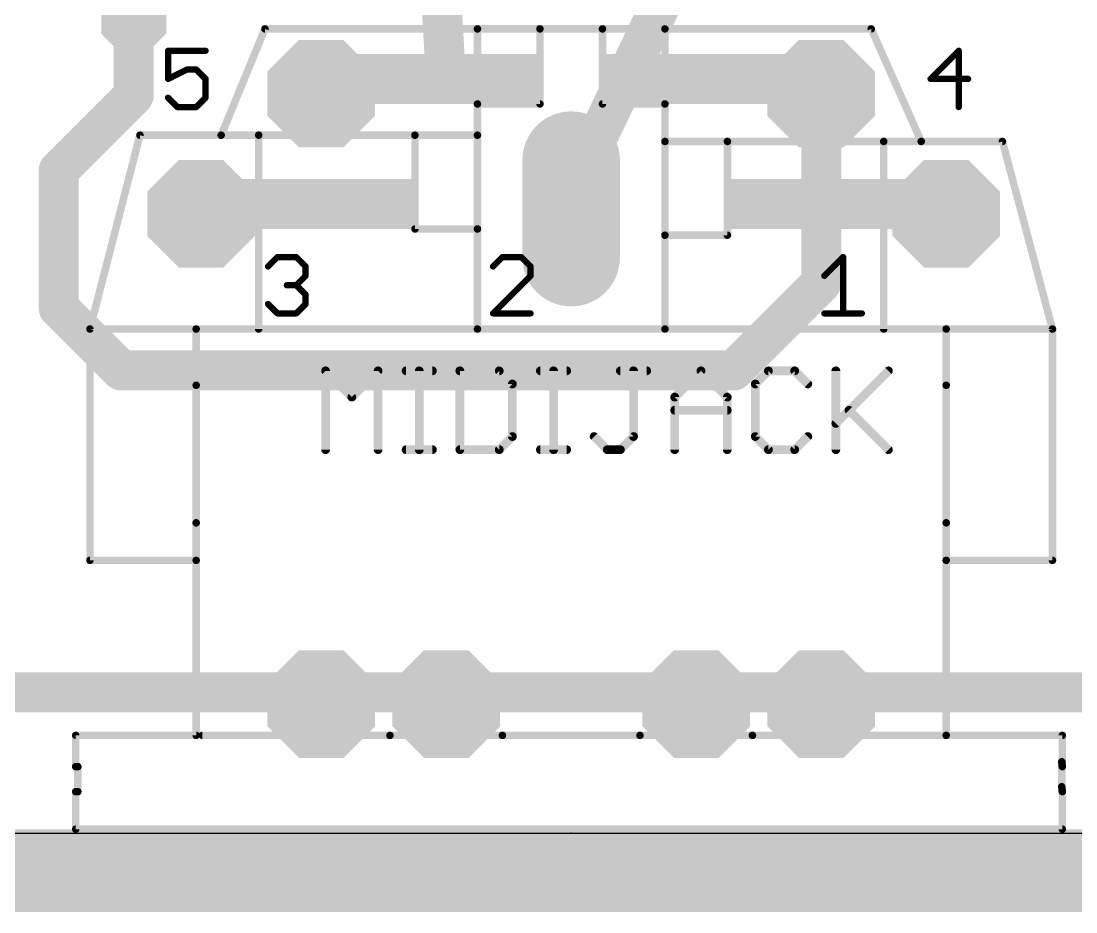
# Model space of a CAD drawing. Extents: x -0.06 to 3.94, y -0.06 to 3.15.
# Drawn here: x 1.01 to 1.854, y -0.063 to 0.649 of the extents above; entities that cross this region are included whole.
import ezdxf

# ---------------------------------------------------------------- set-up
doc = ezdxf.new("R2010")
doc.units = 0
for name, color, linetype in [('16', 175, 'CONTINUOUS'), ('17', 82, 'CONTINUOUS'), ('20', 7, 'CONTINUOUS'), ('21', 253, 'CONTINUOUS'), ('23', 7, 'CONTINUOUS'), ('27', 253, 'CONTINUOUS'), ('46', 140, 'CONTINUOUS'), ('51', 253, 'CONTINUOUS')]:
    doc.layers.add(name, color=color, linetype=linetype)

# ---------------------------------------------------------------- blocks, each defined once
blk = doc.blocks.new('OCTAGONP')
at = {"const_width": 0.5}
blk.add_lwpolyline([(-0.25, -0.103553), (-0.25, 0.103553), (-0.103553, 0.25), (0.103553, 0.25), (0.25, 0.103553), (0.25, -0.103553), (0.103553, -0.25), (-0.103553, -0.25), (-0.25, -0.103553), (-0.25, 0.103553)], dxfattribs=at)
blk = doc.blocks.new('RECT')
blk.add_solid([(-0.5, -0.5), (0.5, -0.5), (-0.5, 0.5), (0.5, 0.5)])
blk = doc.blocks.new('LONGP100')
at = {"const_width": 1}
blk.add_lwpolyline([(-0.5, 0), (0.5, 0)], dxfattribs=at)
at = {"const_width": 0.5}
for points in [[(-0.5, 0.25, 1), (-0.5, -0.25)], [(0.5, -0.25, 1), (0.5, 0.25)]]:
    blk.add_lwpolyline(points, format="xyb", dxfattribs=at)

msp = doc.modelspace()

# ---------------------------------------------------------------- linework, layer by layer
at = {"layer": '16', "const_width": 0.032}
for points in [[(1.35, 0.6), (1.34, 0.77)], [(1.45, 0.5125), (1.5325, 0.685)], [(1.1, 0.65), (1.1, 0.59)], [(1.25, 0.6), (1.35, 0.6)], [(1.25, 0.6), (1.25, 0.591339)], [(1.1, 0.59), (1.04, 0.53)], [(1.65, 0.5875), (1.65, 0.591339)], [(1.65, 0.44), (1.65, 0.591339)], [(1.04, 0.53), (1.04, 0.42)], [(1.45, 0.5125), (1.45, 0.499213)], [(1.58, 0.37), (1.65, 0.44)], [(1.04, 0.42), (1.09, 0.37)], [(1.09, 0.37), (1.58, 0.37)], [(1.2375, 0.1125), (0.8125, 0.1125)], [(1.2375, 0.1125), (1.25, 0.10315)], [(1.3375, 0.1125), (1.25, 0.1125)], [(1.25, 0.1125), (1.25, 0.10315)], [(1.3375, 0.1125), (1.35, 0.10315)], [(1.35, 0.1125), (1.35, 0.10315)], [(1.35, 0.1125), (1.55, 0.1125)], [(1.55, 0.1125), (1.55, 0.10315)], [(1.5625, 0.1125), (1.55, 0.10315)], [(1.5625, 0.1125), (1.65, 0.1125)], [(1.65, 0.1125), (1.65, 0.10315)], [(1.6625, 0.1125), (1.65, 0.10315)], [(1.6625, 0.1125), (2.0875, 0.1125)]]:
    msp.add_lwpolyline(points, dxfattribs=at)
at = {"layer": '16', "const_width": 0.016}
for points in [[(1.108, 0.65, 1), (1.092, 0.65)], [(1.25, 0.608, 1), (1.25, 0.592)], [(1.258, 0.6, 1), (1.242, 0.6)], [(1.35, 0.592, 1), (1.35, 0.608)], [(1.342014, 0.59953, 1), (1.357986, 0.60047)], [(1.105657, 0.584343, 1), (1.094343, 0.595657)], [(1.242, 0.591339, 1), (1.258, 0.591339)], [(1.658, 0.591339, 1), (1.642, 0.591339)], [(1.658, 0.591339, 1), (1.642, 0.591339)], [(1.092, 0.59, 1), (1.108, 0.59)], [(1.642, 0.5875, 1), (1.658, 0.5875)], [(1.048, 0.53, 1), (1.032, 0.53)], [(1.034343, 0.535657, 1), (1.045657, 0.524343)], [(1.458, 0.5125, 1), (1.442, 0.5125)], [(1.442783, 0.515952, 1), (1.457217, 0.509048)], [(1.442, 0.499213, 1), (1.458, 0.499213)], [(1.655657, 0.434343, 1), (1.644343, 0.445657)], [(1.642, 0.44, 1), (1.658, 0.44)], [(1.045657, 0.425657, 1), (1.034343, 0.414343)], [(1.032, 0.42, 1), (1.048, 0.42)], [(1.09, 0.378, 1), (1.09, 0.362)], [(1.084343, 0.364343, 1), (1.095657, 0.375657)], [(1.574343, 0.375657, 1), (1.585657, 0.364343)], [(1.58, 0.362, 1), (1.58, 0.378)], [(1.242292, 0.118906, 1), (1.232708, 0.106094)], [(1.2375, 0.1045, 1), (1.2375, 0.1205)], [(1.25, 0.1205, 1), (1.25, 0.1045)], [(1.258, 0.1125, 1), (1.242, 0.1125)], [(1.342292, 0.118906, 1), (1.332708, 0.106094)], [(1.3375, 0.1045, 1), (1.3375, 0.1205)], [(1.358, 0.1125, 1), (1.342, 0.1125)], [(1.35, 0.1205, 1), (1.35, 0.1045)], [(1.558, 0.1125, 1), (1.542, 0.1125)], [(1.55, 0.1045, 1), (1.55, 0.1205)], [(1.5625, 0.1205, 1), (1.5625, 0.1045)], [(1.567292, 0.106094, 1), (1.557708, 0.118906)], [(1.658, 0.1125, 1), (1.642, 0.1125)], [(1.65, 0.1045, 1), (1.65, 0.1205)], [(1.6625, 0.1205, 1), (1.6625, 0.1045)], [(1.667292, 0.106094, 1), (1.657708, 0.118906)], [(1.242, 0.10315, 1), (1.258, 0.10315)], [(1.245208, 0.096744, 1), (1.254792, 0.109556)], [(1.342, 0.10315, 1), (1.358, 0.10315)], [(1.345208, 0.096744, 1), (1.354792, 0.109556)], [(1.545208, 0.109556, 1), (1.554792, 0.096744)], [(1.542, 0.10315, 1), (1.558, 0.10315)], [(1.645208, 0.109556, 1), (1.654792, 0.096744)], [(1.642, 0.10315, 1), (1.658, 0.10315)]]:
    msp.add_lwpolyline(points, format="xyb", dxfattribs=at)
at = {"layer": '20'}
msp.add_line((3.937008, -0.000394), (0, -0.000394), dxfattribs=at)
at = {"layer": '21'}
for points, const_width in [([(1.375, 0.64315), (1.375, 0.58315)], 0.006), ([(1.425, 0.64315), (1.375, 0.64315)], 0.006), ([(1.425, 0.64315), (1.425, 0.58315)], 0.006), ([(1.475, 0.64315), (1.425, 0.64315)], 0.006), ([(1.525, 0.64315), (1.475, 0.64315)], 0.006), ([(1.475, 0.64315), (1.475, 0.58315)], 0.006), ([(1.525, 0.64315), (1.525, 0.58315)], 0.006), ([(1.157526, 0.625688), (1.1275, 0.625688)], 0.005), ([(1.1275, 0.625688), (1.1275, 0.603169)], 0.005), ([(1.760019, 0.625688), (1.7375, 0.603169)], 0.005), ([(1.760019, 0.58065), (1.760019, 0.625688)], 0.005), ([(1.1275, 0.603169), (1.142513, 0.610675)], 0.005), ([(1.142513, 0.610675), (1.150019, 0.610675)], 0.005), ([(1.150019, 0.610675), (1.157526, 0.603169)], 0.005), ([(1.157526, 0.603169), (1.157526, 0.588156)], 0.005), ([(1.7375, 0.603169), (1.767526, 0.603169)], 0.005), ([(1.135006, 0.58065), (1.1275, 0.588156)], 0.005), ([(1.150019, 0.58065), (1.135006, 0.58065)], 0.005), ([(1.157526, 0.588156), (1.150019, 0.58065)], 0.005), ([(1.375, 0.58315), (1.425, 0.58315)], 0.006), ([(1.375, 0.58315), (1.375, 0.55815)], 0.006), ([(1.525, 0.58315), (1.475, 0.58315)], 0.006), ([(1.525, 0.58315), (1.525, 0.55315)], 0.006), ([(1.105, 0.55815), (1.065, 0.40315)], 0.006), ([(1.375, 0.55815), (1.325, 0.55815)], 0.006), ([(1.325, 0.55815), (1.325, 0.48315)], 0.006), ([(1.375, 0.55815), (1.375, 0.48315)], 0.006), ([(1.525, 0.55315), (1.525, 0.47815)], 0.006), ([(1.575, 0.55315), (1.525, 0.55315)], 0.006), ([(1.575, 0.55315), (1.575, 0.47815)], 0.006), ([(1.795, 0.55315), (1.835, 0.40315)], 0.006), ([(1.375, 0.48315), (1.325, 0.48315)], 0.006), ([(1.375, 0.48315), (1.375, 0.40315)], 0.006), ([(1.525, 0.47815), (1.575, 0.47815)], 0.006), ([(1.525, 0.47815), (1.525, 0.40315)], 0.006), ([(1.2075, 0.453182), (1.215006, 0.460688)], 0.005), ([(1.215006, 0.460688), (1.230019, 0.460688)], 0.005), ([(1.230019, 0.460688), (1.237526, 0.453182)], 0.005), ([(1.237526, 0.453182), (1.237526, 0.445675)], 0.005), ([(1.395006, 0.460688), (1.3875, 0.453182)], 0.005), ([(1.410019, 0.460688), (1.395006, 0.460688)], 0.005), ([(1.417526, 0.453182), (1.410019, 0.460688)], 0.005), ([(1.417526, 0.445675), (1.417526, 0.453182)], 0.005), ([(1.6525, 0.445675), (1.667513, 0.460688)], 0.005), ([(1.667513, 0.460688), (1.667513, 0.41565)], 0.005), ([(1.237526, 0.445675), (1.230019, 0.438169)], 0.005), ([(1.3875, 0.41565), (1.417526, 0.445675)], 0.005), ([(1.230019, 0.438169), (1.222513, 0.438169)], 0.005), ([(1.230019, 0.438169), (1.237526, 0.430662)], 0.005), ([(1.237526, 0.430662), (1.237526, 0.423156)], 0.005), ([(1.215006, 0.41565), (1.2075, 0.423156)], 0.005), ([(1.237526, 0.423156), (1.230019, 0.41565)], 0.005), ([(1.230019, 0.41565), (1.215006, 0.41565)], 0.005), ([(1.417526, 0.41565), (1.3875, 0.41565)], 0.005), ([(1.6525, 0.41565), (1.682526, 0.41565)], 0.005), ([(1.065, 0.21815), (1.065, 0.40315)], 0.006), ([(1.15, 0.40315), (1.065, 0.40315)], 0.006), ([(1.375, 0.40315), (1.15, 0.40315)], 0.006), ([(1.15, 0.40315), (1.15, 0.35815)], 0.006), ([(1.525, 0.40315), (1.375, 0.40315)], 0.006), ([(1.75, 0.40315), (1.525, 0.40315)], 0.006), ([(1.835, 0.40315), (1.75, 0.40315)], 0.006), ([(1.75, 0.40315), (1.75, 0.35815)], 0.006), ([(1.835, 0.21815), (1.835, 0.40315)], 0.006), ([(1.15, 0.21815), (1.15, 0.24815)], 0.006), ([(1.75, 0.21815), (1.75, 0.24815)], 0.006), ([(1.065, 0.21815), (1.15, 0.21815)], 0.006), ([(1.15, 0.07815), (1.15, 0.21815)], 0.006), ([(1.75, 0.07815), (1.75, 0.21815)], 0.006), ([(1.835, 0.21815), (1.75, 0.21815)], 0.006), ([(1.053622, 0.05315), (1.053622, 0.07815)], 0.006), ([(1.15, 0.07815), (1.053622, 0.07815)], 0.006), ([(1.155, 0.07815), (1.305, 0.07815)], 0.006), ([(1.395, 0.07815), (1.505, 0.07815)], 0.006), ([(1.595, 0.07815), (1.75, 0.07815)], 0.006), ([(1.842874, 0.07815), (1.75, 0.07815)], 0.006), ([(1.842874, 0.07815), (1.842874, 0.05315)], 0.006), ([(1.842441, 0.037087), (1.842441, 0.057087)], 0.006), ([(1.842441, 0.057087), (1.842874, 0.05315)], 0.006), ([(1.053622, 0.05315), (1.055315, 0.05315)], 0.006), ([(1.055315, 0.03315), (1.055315, 0.05315)], 0.006), ([(1.053622, 0.00315), (1.053622, 0.03315)], 0.006), ([(1.055315, 0.03315), (1.053622, 0.03315)], 0.006), ([(1.842441, 0.037087), (1.842874, 0.03315)], 0.006), ([(1.842874, 0.00315), (1.842874, 0.03315)], 0.006), ([(1.053622, 0.00315), (1.842874, 0.00315)], 0.006)]:
    msp.add_lwpolyline(points, dxfattribs=dict(at, const_width=const_width))
for points, const_width in [([(1.3765, 0.64315, 1), (1.3735, 0.64315)], 0.003), ([(1.375, 0.64465, 1), (1.375, 0.64165)], 0.003), ([(1.4265, 0.64315, 1), (1.4235, 0.64315)], 0.003), ([(1.425, 0.64465, 1), (1.425, 0.64165)], 0.003), ([(1.425, 0.64165, 1), (1.425, 0.64465)], 0.003), ([(1.475, 0.64465, 1), (1.475, 0.64165)], 0.003), ([(1.4765, 0.64315, 1), (1.4735, 0.64315)], 0.003), ([(1.475, 0.64165, 1), (1.475, 0.64465)], 0.003), ([(1.5265, 0.64315, 1), (1.5235, 0.64315)], 0.003), ([(1.525, 0.64165, 1), (1.525, 0.64465)], 0.003), ([(1.1275, 0.626938, 1), (1.1275, 0.624438)], 0.0025), ([(1.12875, 0.625688, 1), (1.12625, 0.625688)], 0.0025), ([(1.157526, 0.624438, 1), (1.157526, 0.626938)], 0.0025), ([(1.761269, 0.625688, 1), (1.758769, 0.625688)], 0.0025), ([(1.760903, 0.624804, 1), (1.759135, 0.626572)], 0.0025), ([(1.142513, 0.611925, 1), (1.142513, 0.609425)], 0.0025), ([(1.143072, 0.609557, 1), (1.141954, 0.611793)], 0.0025), ([(1.150903, 0.611559, 1), (1.149135, 0.609791)], 0.0025), ([(1.150019, 0.609425, 1), (1.150019, 0.611925)], 0.0025), ([(1.126941, 0.604287, 1), (1.128059, 0.602051)], 0.0025), ([(1.12625, 0.603169, 1), (1.12875, 0.603169)], 0.0025), ([(1.158776, 0.603169, 1), (1.156276, 0.603169)], 0.0025), ([(1.156642, 0.602285, 1), (1.158409, 0.604053)], 0.0025), ([(1.7375, 0.604419, 1), (1.7375, 0.601919)], 0.0025), ([(1.736616, 0.604053, 1), (1.738384, 0.602285)], 0.0025), ([(1.767526, 0.601919, 1), (1.767526, 0.604419)], 0.0025), ([(1.128384, 0.58904, 1), (1.126616, 0.587272)], 0.0025), ([(1.135006, 0.5819, 1), (1.135006, 0.5794)], 0.0025), ([(1.134123, 0.579766, 1), (1.13589, 0.581533)], 0.0025), ([(1.149135, 0.581533, 1), (1.150903, 0.579766)], 0.0025), ([(1.150019, 0.5794, 1), (1.150019, 0.5819)], 0.0025), ([(1.156276, 0.588156, 1), (1.158776, 0.588156)], 0.0025), ([(1.158409, 0.587272, 1), (1.156642, 0.58904)], 0.0025), ([(1.375, 0.58465, 1), (1.375, 0.58165)], 0.003), ([(1.3765, 0.58315, 1), (1.3735, 0.58315)], 0.003), ([(1.3735, 0.58315, 1), (1.3765, 0.58315)], 0.003), ([(1.4235, 0.58315, 1), (1.4265, 0.58315)], 0.003), ([(1.425, 0.58165, 1), (1.425, 0.58465)], 0.003), ([(1.475, 0.58465, 1), (1.475, 0.58165)], 0.003), ([(1.4735, 0.58315, 1), (1.4765, 0.58315)], 0.003), ([(1.5265, 0.58315, 1), (1.5235, 0.58315)], 0.003), ([(1.5235, 0.58315, 1), (1.5265, 0.58315)], 0.003), ([(1.525, 0.58165, 1), (1.525, 0.58465)], 0.003), ([(1.758769, 0.58065, 1), (1.761269, 0.58065)], 0.0025), ([(1.106452, 0.557775, 1), (1.103548, 0.558524)], 0.003), ([(1.325, 0.55965, 1), (1.325, 0.55665)], 0.003), ([(1.3265, 0.55815, 1), (1.3235, 0.55815)], 0.003), ([(1.3765, 0.55815, 1), (1.3735, 0.55815)], 0.003), ([(1.3735, 0.55815, 1), (1.3765, 0.55815)], 0.003), ([(1.375, 0.55665, 1), (1.375, 0.55965)], 0.003), ([(1.5265, 0.55315, 1), (1.5235, 0.55315)], 0.003), ([(1.525, 0.55465, 1), (1.525, 0.55165)], 0.003), ([(1.5235, 0.55315, 1), (1.5265, 0.55315)], 0.003), ([(1.5765, 0.55315, 1), (1.5735, 0.55315)], 0.003), ([(1.575, 0.55165, 1), (1.575, 0.55465)], 0.003), ([(1.796449, 0.553536, 1), (1.793551, 0.552763)], 0.003), ([(1.325, 0.48465, 1), (1.325, 0.48165)], 0.003), ([(1.3235, 0.48315, 1), (1.3265, 0.48315)], 0.003), ([(1.3765, 0.48315, 1), (1.3735, 0.48315)], 0.003), ([(1.3735, 0.48315, 1), (1.3765, 0.48315)], 0.003), ([(1.375, 0.48165, 1), (1.375, 0.48465)], 0.003), ([(1.525, 0.47965, 1), (1.525, 0.47665)], 0.003), ([(1.5265, 0.47815, 1), (1.5235, 0.47815)], 0.003), ([(1.575, 0.47665, 1), (1.575, 0.47965)], 0.003), ([(1.5235, 0.47815, 1), (1.5265, 0.47815)], 0.003), ([(1.5735, 0.47815, 1), (1.5765, 0.47815)], 0.003), ([(1.215006, 0.461938, 1), (1.215006, 0.459438)], 0.0025), ([(1.21589, 0.459804, 1), (1.214123, 0.461572)], 0.0025), ([(1.230903, 0.461572, 1), (1.229135, 0.459804)], 0.0025), ([(1.230019, 0.459438, 1), (1.230019, 0.461938)], 0.0025), ([(1.238776, 0.453182, 1), (1.236276, 0.453182)], 0.0025), ([(1.395006, 0.461938, 1), (1.395006, 0.459438)], 0.0025), ([(1.39589, 0.459804, 1), (1.394123, 0.461572)], 0.0025), ([(1.410903, 0.461572, 1), (1.409135, 0.459804)], 0.0025), ([(1.410019, 0.459438, 1), (1.410019, 0.461938)], 0.0025), ([(1.418776, 0.453182, 1), (1.416276, 0.453182)], 0.0025), ([(1.668763, 0.460688, 1), (1.666263, 0.460688)], 0.0025), ([(1.668397, 0.459804, 1), (1.666629, 0.461572)], 0.0025), ([(1.206616, 0.454065, 1), (1.208384, 0.452298)], 0.0025), ([(1.236642, 0.452298, 1), (1.238409, 0.454065)], 0.0025), ([(1.238409, 0.444791, 1), (1.236642, 0.446559)], 0.0025), ([(1.386616, 0.454065, 1), (1.388384, 0.452298)], 0.0025), ([(1.416642, 0.452298, 1), (1.418409, 0.454065)], 0.0025), ([(1.418409, 0.444791, 1), (1.416642, 0.446559)], 0.0025), ([(1.651616, 0.446559, 1), (1.653384, 0.444791)], 0.0025), ([(1.222513, 0.439419, 1), (1.222513, 0.436919)], 0.0025), ([(1.230903, 0.439053, 1), (1.229135, 0.437285)], 0.0025), ([(1.229135, 0.439053, 1), (1.230903, 0.437285)], 0.0025), ([(1.230019, 0.436919, 1), (1.230019, 0.439419)], 0.0025), ([(1.236276, 0.445675, 1), (1.238776, 0.445675)], 0.0025), ([(1.416276, 0.445675, 1), (1.418776, 0.445675)], 0.0025), ([(1.238776, 0.430662, 1), (1.236276, 0.430662)], 0.0025), ([(1.236642, 0.429779, 1), (1.238409, 0.431546)], 0.0025), ([(1.208384, 0.42404, 1), (1.206616, 0.422272)], 0.0025), ([(1.236276, 0.423156, 1), (1.238776, 0.423156)], 0.0025), ([(1.238409, 0.422272, 1), (1.236642, 0.42404)], 0.0025), ([(1.215006, 0.4169, 1), (1.215006, 0.4144)], 0.0025), ([(1.214123, 0.414766, 1), (1.21589, 0.416533)], 0.0025), ([(1.229135, 0.416533, 1), (1.230903, 0.414766)], 0.0025), ([(1.230019, 0.4144, 1), (1.230019, 0.4169)], 0.0025), ([(1.3875, 0.4169, 1), (1.3875, 0.4144)], 0.0025), ([(1.386616, 0.416533, 1), (1.388384, 0.414766)], 0.0025), ([(1.417526, 0.4144, 1), (1.417526, 0.4169)], 0.0025), ([(1.6525, 0.4169, 1), (1.6525, 0.4144)], 0.0025), ([(1.666263, 0.41565, 1), (1.668763, 0.41565)], 0.0025), ([(1.682526, 0.4144, 1), (1.682526, 0.4169)], 0.0025), ([(1.0665, 0.40315, 1), (1.0635, 0.40315)], 0.003), ([(1.065, 0.40465, 1), (1.065, 0.40165)], 0.003), ([(1.15, 0.40465, 1), (1.15, 0.40165)], 0.003), ([(1.1515, 0.40315, 1), (1.1485, 0.40315)], 0.003), ([(1.15, 0.40165, 1), (1.15, 0.40465)], 0.003), ([(1.375, 0.40465, 1), (1.375, 0.40165)], 0.003), ([(1.375, 0.40165, 1), (1.375, 0.40465)], 0.003), ([(1.525, 0.40465, 1), (1.525, 0.40165)], 0.003), ([(1.525, 0.40165, 1), (1.525, 0.40465)], 0.003), ([(1.75, 0.40465, 1), (1.75, 0.40165)], 0.003), ([(1.7515, 0.40315, 1), (1.7485, 0.40315)], 0.003), ([(1.75, 0.40165, 1), (1.75, 0.40465)], 0.003), ([(1.8365, 0.40315, 1), (1.8335, 0.40315)], 0.003), ([(1.833551, 0.402763, 1), (1.836449, 0.403536)], 0.003), ([(1.835, 0.40165, 1), (1.835, 0.40465)], 0.003), ([(1.063548, 0.403524, 1), (1.066452, 0.402775)], 0.003), ([(1.3735, 0.40315, 1), (1.3765, 0.40315)], 0.003), ([(1.5235, 0.40315, 1), (1.5265, 0.40315)], 0.003), ([(1.1485, 0.35815, 1), (1.1515, 0.35815)], 0.003), ([(1.7485, 0.35815, 1), (1.7515, 0.35815)], 0.003), ([(1.1515, 0.24815, 1), (1.1485, 0.24815)], 0.003), ([(1.7515, 0.24815, 1), (1.7485, 0.24815)], 0.003), ([(1.065, 0.21965, 1), (1.065, 0.21665)], 0.003), ([(1.0635, 0.21815, 1), (1.0665, 0.21815)], 0.003), ([(1.1515, 0.21815, 1), (1.1485, 0.21815)], 0.003), ([(1.1485, 0.21815, 1), (1.1515, 0.21815)], 0.003), ([(1.15, 0.21665, 1), (1.15, 0.21965)], 0.003), ([(1.7515, 0.21815, 1), (1.7485, 0.21815)], 0.003), ([(1.75, 0.21965, 1), (1.75, 0.21665)], 0.003), ([(1.7485, 0.21815, 1), (1.7515, 0.21815)], 0.003), ([(1.8335, 0.21815, 1), (1.8365, 0.21815)], 0.003), ([(1.835, 0.21665, 1), (1.835, 0.21965)], 0.003), ([(1.055122, 0.07815, 1), (1.052122, 0.07815)], 0.003), ([(1.053622, 0.07965, 1), (1.053622, 0.07665)], 0.003), ([(1.1485, 0.07815, 1), (1.1515, 0.07815)], 0.003), ([(1.15, 0.07665, 1), (1.15, 0.07965)], 0.003), ([(1.155, 0.07965, 1), (1.155, 0.07665)], 0.003), ([(1.305, 0.07665, 1), (1.305, 0.07965)], 0.003), ([(1.395, 0.07965, 1), (1.395, 0.07665)], 0.003), ([(1.505, 0.07665, 1), (1.505, 0.07965)], 0.003), ([(1.595, 0.07965, 1), (1.595, 0.07665)], 0.003), ([(1.75, 0.07965, 1), (1.75, 0.07665)], 0.003), ([(1.7485, 0.07815, 1), (1.7515, 0.07815)], 0.003), ([(1.75, 0.07665, 1), (1.75, 0.07965)], 0.003), ([(1.844374, 0.07815, 1), (1.841374, 0.07815)], 0.003), ([(1.842874, 0.07665, 1), (1.842874, 0.07965)], 0.003), ([(1.843941, 0.057087, 1), (1.840941, 0.057087)], 0.003), ([(1.843932, 0.057251, 1), (1.84095, 0.056923)], 0.003), ([(1.053622, 0.05465, 1), (1.053622, 0.05165)], 0.003), ([(1.052122, 0.05315, 1), (1.055122, 0.05315)], 0.003), ([(1.056815, 0.05315, 1), (1.053815, 0.05315)], 0.003), ([(1.055315, 0.05165, 1), (1.055315, 0.05465)], 0.003), ([(1.841374, 0.05315, 1), (1.844374, 0.05315)], 0.003), ([(1.841383, 0.052986, 1), (1.844365, 0.053314)], 0.003), ([(1.055122, 0.03315, 1), (1.052122, 0.03315)], 0.003), ([(1.053622, 0.03465, 1), (1.053622, 0.03165)], 0.003), ([(1.053815, 0.03315, 1), (1.056815, 0.03315)], 0.003), ([(1.055315, 0.03165, 1), (1.055315, 0.03465)], 0.003), ([(1.843932, 0.037251, 1), (1.84095, 0.036923)], 0.003), ([(1.840941, 0.037087, 1), (1.843941, 0.037087)], 0.003), ([(1.844374, 0.03315, 1), (1.841374, 0.03315)], 0.003), ([(1.841383, 0.032986, 1), (1.844365, 0.033314)], 0.003), ([(1.053622, 0.00465, 1), (1.053622, 0.00165)], 0.003), ([(1.052122, 0.00315, 1), (1.055122, 0.00315)], 0.003), ([(1.841374, 0.00315, 1), (1.844374, 0.00315)], 0.003), ([(1.842874, 0.00165, 1), (1.842874, 0.00465)], 0.003)]:
    msp.add_lwpolyline(points, format="xyb", dxfattribs=dict(at, const_width=const_width))
at = {"layer": '23'}
msp.add_point((1.45, 0), dxfattribs=at)
at = {"layer": '27', "const_width": 0.007}
for points in [[(1.2535, 0.30665), (1.2535, 0.369703)], [(1.2535, 0.369703), (1.274518, 0.348686)], [(1.274518, 0.348686), (1.295536, 0.369703)], [(1.295536, 0.369703), (1.295536, 0.30665)], [(1.317955, 0.369703), (1.338973, 0.369703)], [(1.328464, 0.30665), (1.328464, 0.369703)], [(1.360925, 0.369703), (1.360925, 0.30665)], [(1.392452, 0.369703), (1.360925, 0.369703)], [(1.402961, 0.359195), (1.392452, 0.369703)], [(1.42538, 0.369703), (1.446398, 0.369703)], [(1.435889, 0.30665), (1.435889, 0.369703)], [(1.489368, 0.369703), (1.510386, 0.369703)], [(1.499877, 0.317159), (1.499877, 0.369703)], [(1.532805, 0.348686), (1.553823, 0.369703)], [(1.553823, 0.369703), (1.574841, 0.348686)], [(1.607769, 0.369703), (1.59726, 0.359195)], [(1.628787, 0.369703), (1.607769, 0.369703)], [(1.639296, 0.359195), (1.628787, 0.369703)], [(1.661715, 0.369703), (1.661715, 0.30665)], [(1.661715, 0.327668), (1.703751, 0.369703)], [(1.402961, 0.317159), (1.402961, 0.359195)], [(1.59726, 0.359195), (1.59726, 0.317159)], [(1.532805, 0.30665), (1.532805, 0.348686)], [(1.574841, 0.348686), (1.574841, 0.30665)], [(1.532805, 0.338177), (1.574841, 0.338177)], [(1.672224, 0.338177), (1.703751, 0.30665)], [(1.392452, 0.30665), (1.402961, 0.317159)], [(1.46835, 0.317159), (1.478859, 0.30665)], [(1.489368, 0.30665), (1.499877, 0.317159)], [(1.59726, 0.317159), (1.607769, 0.30665)], [(1.628787, 0.30665), (1.639296, 0.317159)], [(1.317955, 0.30665), (1.338973, 0.30665)], [(1.360925, 0.30665), (1.392452, 0.30665)], [(1.42538, 0.30665), (1.446398, 0.30665)], [(1.478859, 0.30665), (1.489368, 0.30665)], [(1.607769, 0.30665), (1.628787, 0.30665)]]:
    msp.add_lwpolyline(points, dxfattribs=at)
at = {"layer": '27', "const_width": 0.0035}
for points in [[(1.25525, 0.369703, 1), (1.25175, 0.369703)], [(1.254737, 0.370941, 1), (1.252263, 0.368466)], [(1.297286, 0.369703, 1), (1.293786, 0.369703)], [(1.296773, 0.368466, 1), (1.294298, 0.370941)], [(1.317955, 0.371453, 1), (1.317955, 0.367953)], [(1.330214, 0.369703, 1), (1.326714, 0.369703)], [(1.338973, 0.367953, 1), (1.338973, 0.371453)], [(1.362675, 0.369703, 1), (1.359175, 0.369703)], [(1.360925, 0.371453, 1), (1.360925, 0.367953)], [(1.393689, 0.370941, 1), (1.391214, 0.368466)], [(1.392452, 0.367953, 1), (1.392452, 0.371453)], [(1.42538, 0.371453, 1), (1.42538, 0.367953)], [(1.437639, 0.369703, 1), (1.434139, 0.369703)], [(1.446398, 0.367953, 1), (1.446398, 0.371453)], [(1.489368, 0.371453, 1), (1.489368, 0.367953)], [(1.501627, 0.369703, 1), (1.498127, 0.369703)], [(1.510386, 0.367953, 1), (1.510386, 0.371453)], [(1.55506, 0.370941, 1), (1.552585, 0.368466)], [(1.55506, 0.368466, 1), (1.552585, 0.370941)], [(1.607769, 0.371453, 1), (1.607769, 0.367953)], [(1.609006, 0.368466, 1), (1.606531, 0.370941)], [(1.630024, 0.370941, 1), (1.627549, 0.368466)], [(1.628787, 0.367953, 1), (1.628787, 0.371453)], [(1.663465, 0.369703, 1), (1.659965, 0.369703)], [(1.704988, 0.368466, 1), (1.702513, 0.370941)], [(1.404711, 0.359195, 1), (1.401211, 0.359195)], [(1.401723, 0.357957, 1), (1.404198, 0.360432)], [(1.596022, 0.360432, 1), (1.598497, 0.357957)], [(1.59901, 0.359195, 1), (1.59551, 0.359195)], [(1.638058, 0.357957, 1), (1.640533, 0.360432)], [(1.273281, 0.349923, 1), (1.275755, 0.347448)], [(1.273281, 0.347448, 1), (1.275755, 0.349923)], [(1.531567, 0.349923, 1), (1.534042, 0.347448)], [(1.534555, 0.348686, 1), (1.531055, 0.348686)], [(1.576591, 0.348686, 1), (1.573091, 0.348686)], [(1.573603, 0.347448, 1), (1.576078, 0.349923)], [(1.532805, 0.339927, 1), (1.532805, 0.336427)], [(1.574841, 0.336427, 1), (1.574841, 0.339927)], [(1.673461, 0.339414, 1), (1.670986, 0.336939)], [(1.660477, 0.328905, 1), (1.662952, 0.32643)], [(1.404198, 0.315921, 1), (1.401723, 0.318396)], [(1.469587, 0.318396, 1), (1.467112, 0.315921)], [(1.501114, 0.315921, 1), (1.498639, 0.318396)], [(1.598497, 0.318396, 1), (1.596022, 0.315921)], [(1.640533, 0.315921, 1), (1.638058, 0.318396)], [(1.401211, 0.317159, 1), (1.404711, 0.317159)], [(1.498127, 0.317159, 1), (1.501627, 0.317159)], [(1.59551, 0.317159, 1), (1.59901, 0.317159)], [(1.25175, 0.30665, 1), (1.25525, 0.30665)], [(1.293786, 0.30665, 1), (1.297286, 0.30665)], [(1.317955, 0.3084, 1), (1.317955, 0.3049)], [(1.326714, 0.30665, 1), (1.330214, 0.30665)], [(1.338973, 0.3049, 1), (1.338973, 0.3084)], [(1.360925, 0.3084, 1), (1.360925, 0.3049)], [(1.359175, 0.30665, 1), (1.362675, 0.30665)], [(1.391214, 0.307887, 1), (1.393689, 0.305412)], [(1.392452, 0.3049, 1), (1.392452, 0.3084)], [(1.42538, 0.3084, 1), (1.42538, 0.3049)], [(1.434139, 0.30665, 1), (1.437639, 0.30665)], [(1.446398, 0.3049, 1), (1.446398, 0.3084)], [(1.478859, 0.3084, 1), (1.478859, 0.3049)], [(1.477621, 0.305412, 1), (1.480096, 0.307887)], [(1.48813, 0.307887, 1), (1.490605, 0.305412)], [(1.489368, 0.3049, 1), (1.489368, 0.3084)], [(1.531055, 0.30665, 1), (1.534555, 0.30665)], [(1.573091, 0.30665, 1), (1.576591, 0.30665)], [(1.607769, 0.3084, 1), (1.607769, 0.3049)], [(1.606531, 0.305412, 1), (1.609006, 0.307887)], [(1.627549, 0.307887, 1), (1.630024, 0.305412)], [(1.628787, 0.3049, 1), (1.628787, 0.3084)], [(1.659965, 0.30665, 1), (1.663465, 0.30665)], [(1.702513, 0.305412, 1), (1.704988, 0.307887)]]:
    msp.add_lwpolyline(points, format="xyb", dxfattribs=at)
at = {"layer": '46', "const_width": 0.066}
msp.add_lwpolyline([(3.75, -0.03), (0.02, -0.03)], dxfattribs=at)
at = {"layer": '51'}
for points, const_width in [([(1.1, 0.65), (1.1, 0.665)], 0.024), ([(1.17, 0.55815), (1.205, 0.64315)], 0.006), ([(1.375, 0.64315), (1.205, 0.64315)], 0.006), ([(1.69, 0.64315), (1.525, 0.64315)], 0.006), ([(1.69, 0.64315), (1.73, 0.55315)], 0.006), ([(1.105, 0.55815), (1.17, 0.55815)], 0.006), ([(1.2, 0.55815), (1.17, 0.55815)], 0.006), ([(1.2, 0.55815), (1.2, 0.40315)], 0.006), ([(1.325, 0.55815), (1.2, 0.55815)], 0.006), ([(1.7, 0.55315), (1.575, 0.55315)], 0.006), ([(1.73, 0.55315), (1.7, 0.55315)], 0.006), ([(1.7, 0.55315), (1.7, 0.40315)], 0.006), ([(1.795, 0.55315), (1.73, 0.55315)], 0.006), ([(1.15, 0.35815), (1.15, 0.24815)], 0.006), ([(1.75, 0.35815), (1.75, 0.24815)], 0.006), ([(1.395, 0.07815), (1.305, 0.07815)], 0.006), ([(1.595, 0.07815), (1.505, 0.07815)], 0.006)]:
    msp.add_lwpolyline(points, dxfattribs=dict(at, const_width=const_width))
for points, const_width in [([(1.094, 0.65, 1), (1.106, 0.65)], 0.012), ([(1.205, 0.64465, 1), (1.205, 0.64165)], 0.003), ([(1.206387, 0.642578, 1), (1.203613, 0.643721)], 0.003), ([(1.375, 0.64165, 1), (1.375, 0.64465)], 0.003), ([(1.525, 0.64465, 1), (1.525, 0.64165)], 0.003), ([(1.691371, 0.643759, 1), (1.688629, 0.64254)], 0.003), ([(1.69, 0.64165, 1), (1.69, 0.64465)], 0.003), ([(1.105, 0.55965, 1), (1.105, 0.55665)], 0.003), ([(1.17, 0.55965, 1), (1.17, 0.55665)], 0.003), ([(1.168613, 0.558721, 1), (1.171387, 0.557578)], 0.003), ([(1.17, 0.55665, 1), (1.17, 0.55965)], 0.003), ([(1.2015, 0.55815, 1), (1.1985, 0.55815)], 0.003), ([(1.2, 0.55965, 1), (1.2, 0.55665)], 0.003), ([(1.2, 0.55665, 1), (1.2, 0.55965)], 0.003), ([(1.325, 0.55665, 1), (1.325, 0.55965)], 0.003), ([(1.575, 0.55465, 1), (1.575, 0.55165)], 0.003), ([(1.7, 0.55465, 1), (1.7, 0.55165)], 0.003), ([(1.7015, 0.55315, 1), (1.6985, 0.55315)], 0.003), ([(1.7, 0.55165, 1), (1.7, 0.55465)], 0.003), ([(1.73, 0.55465, 1), (1.73, 0.55165)], 0.003), ([(1.728629, 0.55254, 1), (1.731371, 0.553759)], 0.003), ([(1.73, 0.55165, 1), (1.73, 0.55465)], 0.003), ([(1.795, 0.55165, 1), (1.795, 0.55465)], 0.003), ([(1.1985, 0.40315, 1), (1.2015, 0.40315)], 0.003), ([(1.6985, 0.40315, 1), (1.7015, 0.40315)], 0.003), ([(1.1515, 0.35815, 1), (1.1485, 0.35815)], 0.003), ([(1.7515, 0.35815, 1), (1.7485, 0.35815)], 0.003), ([(1.1485, 0.24815, 1), (1.1515, 0.24815)], 0.003), ([(1.7485, 0.24815, 1), (1.7515, 0.24815)], 0.003), ([(1.305, 0.07965, 1), (1.305, 0.07665)], 0.003), ([(1.395, 0.07665, 1), (1.395, 0.07965)], 0.003), ([(1.505, 0.07965, 1), (1.505, 0.07665)], 0.003), ([(1.595, 0.07665, 1), (1.595, 0.07965)], 0.003)]:
    msp.add_lwpolyline(points, format="xyb", dxfattribs=dict(at, const_width=const_width))

# ---------------------------------------------------------------- block references
at = {"layer": '17', "rotation": 90}
for name, p, xscale, yscale in [('OCTAGONP', (1.1, 0.65), 0.052, 0.052), ('OCTAGONP', (1.1, 0.65), 0.052, 0.052), ('LONGP100', (1.45, 0.499213), 0.078, 0.078), ('LONGP100', (1.45, 0.499213), 0.078, 0.078)]:
    msp.add_blockref(name, p, dxfattribs=dict(at, xscale=xscale, yscale=yscale))
at = {"layer": '17', "xscale": 0.086, "yscale": 0.086}
for p in [(1.25, 0.591339), (1.25, 0.591339), (1.65, 0.591339), (1.65, 0.591339), (1.153937, 0.495276), (1.153937, 0.495276), (1.75, 0.495276), (1.75, 0.495276), (1.25, 0.10315), (1.25, 0.10315), (1.35, 0.10315), (1.35, 0.10315), (1.55, 0.10315), (1.55, 0.10315), (1.65, 0.10315), (1.65, 0.10315)]:
    msp.add_blockref('OCTAGONP', p, dxfattribs=at)
at = {"layer": '51', "xscale": 0.19, "yscale": 0.04}
for p in [(1.33, 0.60315), (1.57, 0.60315), (1.23, 0.50315), (1.67, 0.50315)]:
    msp.add_blockref('RECT', p, dxfattribs=at)

doc.saveas('drawing.dxf')
